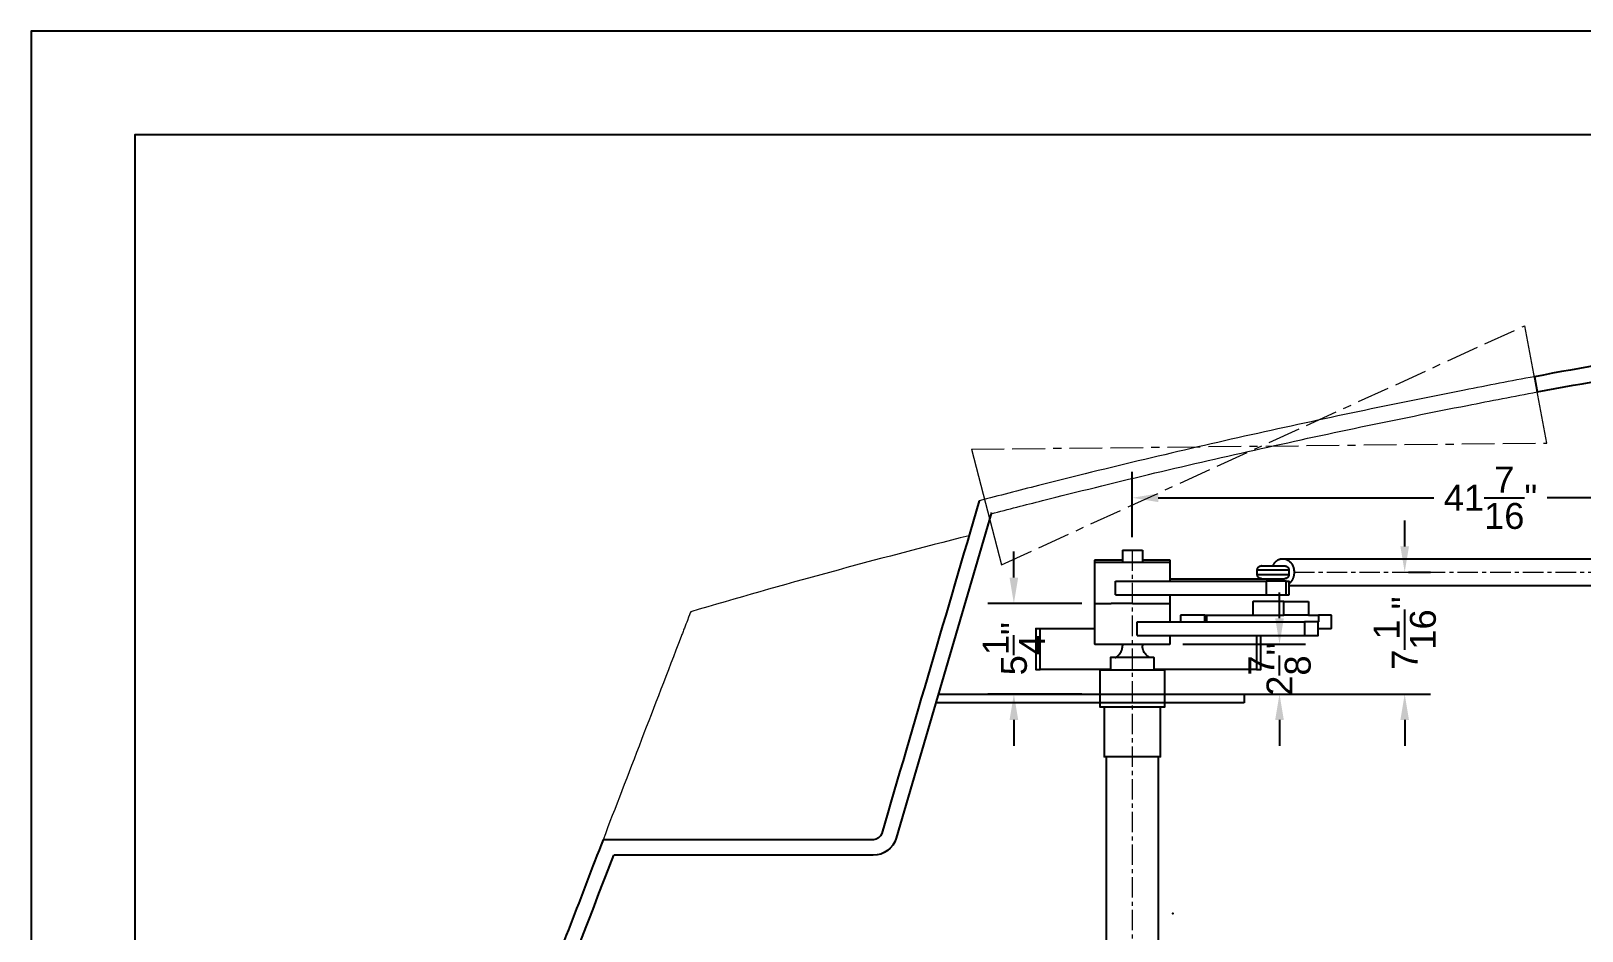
# Model space of a CAD drawing. Header units: inches. Extents: x 5516 to 5996, y -2506 to -2249.
# Drawn here: x 5518.3 to 5607.9, y -2455.7 to -2403.7 of the extents above; entities that cross this region are included whole.
import ezdxf

# ---------------------------------------------------------------- set-up
doc = ezdxf.new("R2010")
doc.units = ezdxf.units.IN
doc.header["$LTSCALE"] = 12
doc.header["$MEASUREMENT"] = 0
doc.linetypes.add('Border', pattern=[0.472441, 0.15748, -0.03937, 0.15748, -0.03937, 0.03937, -0.03937])
doc.linetypes.add('Center', pattern=[0.15748, 0.098425, -0.019685, 0.019685, -0.019685])
for name, color, linetype, true_color in [('Make2D$DEFPOINTS', 4, 'Continuous', 0x00ffff), ('Make2D$TEXT', 172, 'Continuous', 0x0000bf), ('Make2D$Visible$Curves', 18, 'Continuous', 0x000000), ('Make2D$Visible$DARK GREEN', 98, 'Continuous', 0x006300)]:
    doc.layers.add(name, color=color, linetype=linetype, true_color=true_color)
for name, color, linetype, lineweight, true_color in [('Make2D$Visible$centerlines', 251, 'Center', 13, 0x696969), ('Make2D$Visible$DARK GRAY LINES', 251, 'Continuous', 13, 0x696969), ('Make2D$Visible$phantom lines', 251, 'Border', 13, 0x696969)]:
    doc.layers.add(name, color=color, linetype=linetype, lineweight=lineweight, true_color=true_color)
doc.styles.add('Inch Fractional 1_ scale', font='arial.ttf')
doc.dimstyles.new('Inch Fractional 1_ scale', dxfattribs={"dimscale": 12, "dimtxt": 0.125, "dimasz": 0.125, "dimexe": 0.125, "dimexo": 0.0625, "dimgap": 0.0625, "dimtad": 0, "dimtoh": 1, "dimdec": 4, "dimzin": 1, "dimdsep": 46, "dimlunit": 5, "dimtxsty": 'Inch Fractional 1_ scale', "dimcen": 0.25, "dimadec": 1, "dimazin": 1, "dimtfac": 1, "dimtdec": 4, "dimtix": 1, "dimtofl": 0, "dimtmove": 1, "dimatfit": 3, "dimfxl": 1, "dimtolj": 1, "dimtzin": 1, "dimarcsym": 0})

# ---------------------------------------------------------------- blocks, each defined once
blk = doc.blocks.new('*D1')
at = {"layer": 'Defpoints', "color": 0}
for p in [(5597.156, -2434.983), (5597.691, -2434.983), (5588.409, -2442.02)]:
    blk.add_point(p, dxfattribs=at)
at = {"layer": 'Make2D$TEXT', "color": 0, "lineweight": -2}
for p, q in [((5597.691, -2433.483), (5597.691, -2431.983)), ((5597.906, -2434.983), (5599.191, -2434.983)), ((5589.159, -2442.02), (5599.191, -2442.02)), ((5597.691, -2443.52), (5597.691, -2445.02))]:
    blk.add_line(p, q, dxfattribs=at)
at = {"layer": 'Make2D$TEXT', "color": 0}
for points in [[(5597.441, -2433.483), (5597.941, -2433.483), (5597.691, -2434.983)], [(5597.941, -2443.52), (5597.441, -2443.52), (5597.691, -2442.02)]]:
    blk.add_solid(points, dxfattribs=at)
at = {"layer": 'Make2D$TEXT', "color": 0, "insert": (5597.691, -2438.501), "char_height": 1.5, "attachment_point": 5, "rotation": 90, "style": 'Inch Fractional 1_ scale'}
blk.add_mtext('\\A1;7{\\H1.000000x;\\S1/16;}"', dxfattribs=at)
blk = doc.blocks.new('*D2')
at = {"layer": 'Defpoints', "color": 0}
for p in [(5584.115, -2439.141), (5584.115, -2442.02), (5590.456, -2442.02)]:
    blk.add_point(p, dxfattribs=at)
at = {"layer": 'Make2D$TEXT', "color": 0, "lineweight": -2}
for p, q in [((5590.456, -2437.641), (5590.456, -2436.141)), ((5584.865, -2439.141), (5591.956, -2439.141)), ((5584.865, -2442.02), (5591.956, -2442.02)), ((5590.456, -2443.52), (5590.456, -2445.02))]:
    blk.add_line(p, q, dxfattribs=at)
at = {"layer": 'Make2D$TEXT', "color": 0}
for points in [[(5590.206, -2437.641), (5590.706, -2437.641), (5590.456, -2439.141)], [(5590.706, -2443.52), (5590.206, -2443.52), (5590.456, -2442.02)]]:
    blk.add_solid(points, dxfattribs=at)
at = {"layer": 'Make2D$TEXT', "color": 0, "insert": (5590.456, -2440.58), "char_height": 1.5, "attachment_point": 5, "rotation": 90, "style": 'Inch Fractional 1_ scale'}
blk.add_mtext('\\A1;2{\\H1.000000x;\\S7/8;}"', dxfattribs=at)
blk = doc.blocks.new('*D3')
at = {"layer": 'Defpoints', "color": 0}
for p in [(5579.784, -2436.785), (5575.102, -2442.02), (5579.784, -2442.02)]:
    blk.add_point(p, dxfattribs=at)
at = {"layer": 'Make2D$TEXT', "color": 0, "lineweight": -2}
for p, q in [((5575.102, -2435.285), (5575.102, -2433.785)), ((5579.034, -2436.785), (5573.602, -2436.785)), ((5579.034, -2442.02), (5573.602, -2442.02)), ((5575.102, -2443.52), (5575.102, -2445.02))]:
    blk.add_line(p, q, dxfattribs=at)
at = {"layer": 'Make2D$TEXT', "color": 0}
for points in [[(5574.852, -2435.285), (5575.352, -2435.285), (5575.102, -2436.785)], [(5575.352, -2443.52), (5574.852, -2443.52), (5575.102, -2442.02)]]:
    blk.add_solid(points, dxfattribs=at)
at = {"layer": 'Make2D$TEXT', "color": 0, "insert": (5575.102, -2439.402), "char_height": 1.5, "attachment_point": 5, "rotation": 90, "style": 'Inch Fractional 1_ scale'}
blk.add_mtext('\\A1;5{\\H1.000000x;\\S1/4;}"', dxfattribs=at)
blk = doc.blocks.new('*D5')
at = {"layer": 'Defpoints', "color": 0}
for p in [(5623.358, -2430.675), (5581.947, -2433.709), (5623.358, -2433.709)]:
    blk.add_point(p, dxfattribs=at)
at = {"layer": 'Make2D$TEXT', "color": 0, "lineweight": -2}
for p, q in [((5581.947, -2432.959), (5581.947, -2429.175)), ((5623.358, -2432.959), (5623.358, -2429.175)), ((5583.447, -2430.675), (5599.376, -2430.675)), ((5621.858, -2430.675), (5605.929, -2430.675))]:
    blk.add_line(p, q, dxfattribs=at)
at = {"layer": 'Make2D$TEXT', "color": 0}
for points in [[(5583.447, -2430.425), (5583.447, -2430.925), (5581.947, -2430.675)], [(5621.858, -2430.925), (5621.858, -2430.425), (5623.358, -2430.675)]]:
    blk.add_solid(points, dxfattribs=at)
at = {"layer": 'Make2D$TEXT', "color": 0, "insert": (5602.652, -2430.675), "char_height": 1.5, "attachment_point": 5, "style": 'Inch Fractional 1_ scale'}
blk.add_mtext('\\A1;41{\\H1.000000x;\\S7/16;}"', dxfattribs=at)

msp = doc.modelspace()

# ---------------------------------------------------------------- linework, layer by layer
at = {"layer": 'Make2D$DEFPOINTS'}
for points in [[(5650.29201, -2505.6956), (5650.29201, -2403.6956), (5518.29201, -2403.6956), (5518.29201, -2505.6956)], [(5644.29201, -2499.6956), (5644.29201, -2409.6956), (5524.29201, -2409.6956), (5524.29201, -2499.6956)]]:
    msp.add_lwpolyline(points, close=True, dxfattribs=at)
msp.add_point((5584.29201, -2454.6956), dxfattribs=at)
at = {"layer": 'Make2D$Visible$centerlines'}
msp.add_line((5591.29776, -2434.98278), (5631.2337, -2434.98278), dxfattribs=at)
msp.add_open_spline([(5581.94713, -2433.70942), (5581.94713, -2486.80195)], degree=1, dxfattribs=at)
at = {"layer": 'Make2D$Visible$Curves'}
for p, q in [((5605.18933, -2423.67606), (5605.35517, -2424.56065)), ((5573.8141, -2431.51898), (5568.29271, -2450.3502)), ((5588.40918, -2442.52018), (5570.5885, -2442.52018)), ((5570.73511, -2442.02018), (5588.40918, -2442.02018)), ((5588.40918, -2442.02018), (5588.40918, -2442.52018)), ((5566.98059, -2450.43833), (5551.35508, -2450.43833)), ((5566.97326, -2451.33833), (5551.97321, -2451.33833))]:
    msp.add_line(p, q, dxfattribs=at)
at = {"layer": 'Make2D$Visible$Curves', "extrusion": (0, 0, -1)}
for centre, radius, start in [((-5566.97326, -2449.96333), 1.375, 196.341344), ((-5566.98059, -2449.93833), 0.5, 196.3412556)]:
    msp.add_arc(centre, radius, start, 270, dxfattribs=at)
at = {"layer": 'Make2D$Visible$Curves'}
for points, degree, knots in [([(5633.00596, -2419.22114), (5630.6554, -2419.53744), (5624.15284, -2420.45188), (5614.87786, -2421.91973), (5607.96642, -2423.15529), (5605.1893, -2423.67594)], 3, [-286.57969636, -286.57969636, -286.57969636, -286.57969636, -103.97765407, 219.01755559, 436.459245, 436.459245, 436.459245, 436.459245]), ([(5605.35515, -2424.56053), (5608.12729, -2424.04081), (5610.90321, -2423.54456), (5617.81137, -2422.3667), (5621.94788, -2421.71206), (5628.43412, -2420.75868), (5630.77899, -2420.42893), (5633.12602, -2420.11311)], 3, [-366.14040474, -366.14040474, -366.14040474, -366.14040474, -357.57970807, -357.57970807, -344.86336124, -344.86336124, -337.67428206, -337.67428206, -337.67428206, -337.67428206]), ([(5580.95718, -2439.91356), (5580.95718, -2439.91356), (5580.97502, -2439.90572), (5581.04246, -2439.8661), (5581.09187, -2439.83429), (5581.2053, -2439.72555), (5581.26451, -2439.65104), (5581.33025, -2439.50935), (5581.34735, -2439.46039), (5581.36568, -2439.38156), (5581.37056, -2439.35347), (5581.3771, -2439.29665), (5581.37875, -2439.26799), (5581.37875, -2439.2393)], 3, [1.32177171, 1.32177171, 1.32177171, 1.32177171, 1.64678675, 1.64678675, 1.97401167, 1.97401167, 2.31118026, 2.31118026, 2.47114902, 2.47114902, 2.55713541, 2.55713541, 2.64311407, 2.64311407, 2.64311407, 2.64311407]), ([(5582.95718, -2439.91356), (5582.95718, -2439.91356), (5582.93935, -2439.90572), (5582.87191, -2439.8661), (5582.8225, -2439.83429), (5582.70906, -2439.72555), (5582.64986, -2439.65104), (5582.58412, -2439.50935), (5582.56702, -2439.46039), (5582.54869, -2439.38156), (5582.54381, -2439.35347), (5582.53727, -2439.29665), (5582.53562, -2439.26799), (5582.53562, -2439.2393)], 3, [0, 0, 0, 0, 0.32501504, 0.32501504, 0.65223996, 0.65223996, 0.98940855, 0.98940855, 1.14937731, 1.14937731, 1.2353637, 1.2353637, 1.32134236, 1.32134236, 1.32134236, 1.32134236]), ([(5580.06963, -2440.64069), (5580.06963, -2442.64069), (5580.06963, -2442.76569)], 1, [3, 3, 5, 5.125, 5.125]), ([(5583.82463, -2442.76569), (5583.82463, -2442.64069), (5583.82463, -2440.64069)], 1, [-0.125, -0.125, 0, 2, 2])]:
    msp.add_open_spline(points, degree=degree, knots=knots, dxfattribs=at)
for points, degree in [([(5573.09814, -2430.8508), (5571.21889, -2437.2602), (5569.33964, -2443.66961), (5567.46039, -2450.07901)], 3), ([(5581.37875, -2433.70942), (5581.37875, -2434.41513)], 1), ([(5582.53562, -2433.70942), (5582.53562, -2434.41599)], 1), ([(5581.37875, -2439.14069), (5581.37875, -2439.2393)], 1), ([(5582.53562, -2439.14069), (5582.53562, -2439.2393)], 1), ([(5580.69713, -2440.64069), (5580.69713, -2439.91356)], 1), ([(5583.19713, -2439.91356), (5583.19713, -2440.64069)], 1), ([(5580.32213, -2442.76569), (5580.32213, -2445.64069)], 1), ([(5583.57213, -2445.64069), (5583.57213, -2442.76569)], 1), ([(5580.44713, -2464.3028), (5580.44713, -2445.64069)], 1), ([(5583.44713, -2445.64069), (5583.44713, -2464.3028)], 1), ([(5551.35508, -2450.43833), (5550.11171, -2453.67136), (5548.85579, -2456.93694), (5547.50901, -2460.43826)], 3), ([(5548.33204, -2460.80496), (5549.54597, -2457.6495), (5550.75961, -2454.49392), (5551.97321, -2451.33833)], 3)]:
    msp.add_open_spline(points, degree=degree, dxfattribs=at)
for points, weights, knots in [([(5581.37875, -2433.70942), (5581.63862, -2433.70942), (5581.95718, -2433.70942), (5582.27575, -2433.70942), (5582.53562, -2433.70942)], [0.859647317933, 0.883427041137, 1, 0.883427041137, 0.859647317933], [4.08720422, 4.08720422, 4.08720422, 4.71238898, 4.71238898, 5.33757374, 5.33757374, 5.33757374]), ([(5583.19713, -2439.91356), (5583.19713, -2439.91356), (5581.94713, -2439.91356), (5580.69713, -2439.91356), (5580.69713, -2439.91356)], [1, 0.707106781187, 1, 0.707106781187, 1], [-6.28318531, -6.28318531, -6.28318531, -4.71238898, -4.71238898, -3.14159265, -3.14159265, -3.14159265]), ([(5583.82463, -2440.64069), (5583.82463, -2440.64069), (5581.94713, -2440.64069), (5580.06963, -2440.64069), (5580.06963, -2440.64069)], [1, 0.707106781187, 1, 0.707106781187, 1], [-11.01128225, -11.01128225, -11.01128225, -8.25846169, -8.25846169, -5.50564113, -5.50564113, -5.50564113]), ([(5580.06963, -2442.76569), (5580.06963, -2442.76569), (5581.94713, -2442.76569), (5583.82463, -2442.76569), (5583.82463, -2442.76569)], [1, 0.707106781187, 1, 0.707106781187, 1], [-5.50564113, -5.50564113, -5.50564113, -2.75282056, -2.75282056, 0, 0, 0]), ([(5583.57213, -2445.64069), (5583.57213, -2445.64069), (5581.94713, -2445.64069), (5580.32213, -2445.64069), (5580.32213, -2445.64069)], [1, 0.707106781187, 1, 0.707106781187, 1], [-9.42477796, -9.42477796, -9.42477796, -7.06858347, -7.06858347, -4.71238898, -4.71238898, -4.71238898])]:
    msp.add_rational_spline(points, weights, degree=2, knots=knots, dxfattribs=at)
at = {"layer": 'Make2D$Visible$DARK GRAY LINES'}
for p, q in [((5605.90798, -2427.50927), (5604.63652, -2420.72743)), ((5572.65038, -2427.86689), (5574.39562, -2434.54251))]:
    msp.add_line(p, q, dxfattribs=at)
for points, knots in [([(5605.1893, -2423.67594), (5603.8412, -2423.92868), (5598.37138, -2424.97733), (5588.80476, -2426.98038), (5579.46759, -2429.20357), (5574.24229, -2430.55073), (5573.09814, -2430.85079)], [436.459245, 436.459245, 436.459245, 436.459245, 542.01276526, 865.00797493, 1188.00318459, 1278.63025113, 1278.63025113, 1278.63025113, 1278.63025113]), ([(5573.79036, -2431.59995), (5574.77766, -2431.34223), (5575.76554, -2431.08812), (5580.82906, -2429.80459), (5584.91504, -2428.83171), (5593.10473, -2426.9996), (5597.20845, -2426.14037), (5602.66465, -2425.07064), (5604.00945, -2424.81282), (5605.35515, -2424.56053)], [-398.81352343, -398.81352343, -398.81352343, -398.81352343, -395.72874859, -395.72874859, -383.01240175, -383.01240175, -370.29605491, -370.29605491, -366.14040474, -366.14040474, -366.14040474, -366.14040474]), ([(5556.42072, -2437.26731), (5556.39904, -2437.32312), (5556.33409, -2437.49204), (5556.17795, -2437.89827), (5556.1184, -2438.05378), (5556.02588, -2438.29444), (5555.99438, -2438.37613), (5555.93122, -2438.54), (5555.89908, -2438.62409), (5555.86855, -2438.70289)], [0, 0, 0, 0, 26.43214091, 26.43214091, 39.64821136, 39.64821136, 46.25624659, 46.25624659, 52.84961206, 52.84961206, 52.84961206, 52.84961206]), ([(5555.86855, -2438.70289), (5555.06765, -2440.78539), (5554.30839, -2442.75954), (5552.80315, -2446.67325), (5552.06272, -2448.59842), (5551.35508, -2450.43833)], [52.84961206, 52.84961206, 52.84961206, 52.84961206, 207.92559404, 207.92559404, 374.89154045, 374.89154045, 374.89154045, 374.89154045])]:
    msp.add_open_spline(points, degree=3, knots=knots, dxfattribs=at)
msp.add_open_spline([(5572.51097, -2432.86624), (5567.11535, -2434.22971), (5561.7499, -2435.6949), (5556.42072, -2437.26731)], degree=3, dxfattribs=at)
at = {"layer": 'Make2D$Visible$DARK GREEN'}
for points, weights in [([(5580.72917, -2434.41628), (5579.78178, -2434.41628), (5579.78178, -2434.41628)], [1, 0.88387749154, 1]), ([(5580.15913, -2434.28298), (5579.78411, -2434.28298), (5579.78411, -2434.28298)], [1, 0.955722679462, 1]), ([(5581.37875, -2434.28298), (5580.60835, -2434.28298), (5580.15913, -2434.28298)], [0.854876442922, 0.867473035866, 1]), ([(5583.73747, -2434.41628), (5582.51951, -2434.41628), (5580.72917, -2434.41628)], [1, 0.707106781236, 1]), ([(5583.16743, -2434.28298), (5582.87551, -2434.28298), (5582.53562, -2434.28298)], [1, 0.936733412458, 0.900798704542]), ([(5584.11482, -2434.28298), (5584.11482, -2434.28298), (5583.16743, -2434.28298)], [1, 0.88387749154, 1]), ([(5584.11249, -2434.41628), (5584.11249, -2434.41628), (5583.73747, -2434.41628)], [1, 0.955722679461, 1]), ([(5590.07426, -2434.60778), (5590.25894, -2434.19538), (5590.64672, -2434.19538)], [0.871628520066, 0.802103984147, 1]), ([(5589.5696, -2434.85778), (5589.16928, -2434.85778), (5589.16928, -2434.85778)], [1, 0.883877289397, 1]), ([(5589.16928, -2435.10778), (5589.16928, -2435.10778), (5589.5696, -2435.10778)], [1, 0.883877289397, 1]), ([(5590.83373, -2435.49108), (5590.38591, -2435.49108), (5589.67573, -2435.49108)], [1, 0.750999334228, 1]), ([(5590.14951, -2435.49108), (5590.10621, -2435.42912), (5590.07426, -2435.35778)], [0.85504896559, 0.858752692202, 0.871628517996]), ([(5590.83373, -2435.49108), (5590.99055, -2435.49108), (5590.99055, -2435.49108)], [1, 0.955722679461, 1]), ([(5589.67573, -2436.27848), (5590.38591, -2436.27848), (5590.83373, -2436.27848)], [1, 0.750999334228, 1]), ([(5590.83373, -2436.27848), (5590.99055, -2436.27848), (5590.99055, -2436.27848)], [1, 0.955722679461, 1]), ([(5579.78178, -2436.77848), (5579.78178, -2436.77848), (5580.72917, -2436.77848)], [1, 0.88387749154, 1]), ([(5581.94947, -2436.77848), (5581.2812, -2436.77848), (5580.72917, -2436.77848)], [1, 0.886656008138, 0.861035866922]), ([(5581.94947, -2436.77848), (5583.0938, -2436.77848), (5583.73747, -2436.77848)], [0.861054136961, 0.82041038427, 1]), ([(5583.73747, -2436.77848), (5584.11249, -2436.77848), (5584.11249, -2436.77848)], [1, 0.955722679461, 1]), ([(5586.14357, -2437.45329), (5586.20295, -2437.45329), (5586.26202, -2437.45329)], [1, 0.999068767401, 1]), ([(5593.43297, -2437.45329), (5593.43297, -2437.45329), (5592.70059, -2437.45329)], [1, 0.742068089514, 1]), ([(5576.3786, -2438.24069), (5576.3786, -2438.24069), (5576.6286, -2438.24069)], [1, 0.707106781187, 1]), ([(5592.6975, -2437.85329), (5592.6975, -2437.85329), (5591.90789, -2437.85329)], [1, 0.750999334215, 1]), ([(5592.70059, -2438.24069), (5593.43297, -2438.24069), (5593.43297, -2438.24069)], [1, 0.742068089432, 1]), ([(5579.78411, -2439.14069), (5579.78411, -2439.14069), (5581.94947, -2439.14069)], [1, 0.707106781187, 1]), ([(5581.94947, -2439.14069), (5584.11482, -2439.14069), (5584.11482, -2439.14069)], [1, 0.707106781187, 1]), ([(5591.90789, -2438.64069), (5592.6975, -2438.64069), (5592.6975, -2438.64069)], [1, 0.750999334215, 1]), ([(5576.3786, -2440.60289), (5576.3786, -2440.60289), (5576.6286, -2440.60289)], [1, 0.707106781187, 1]), ([(5589.12073, -2440.60289), (5589.37073, -2440.60289), (5589.37073, -2440.60289)], [1, 0.707106781187, 1])]:
    msp.add_rational_spline(points, weights, degree=2, dxfattribs=at)
for points in [[(5579.78178, -2436.77848), (5579.78178, -2434.42262)], [(5579.78411, -2434.41491), (5579.78411, -2434.28298)], [(5584.11249, -2434.41628), (5584.11249, -2435.49108)], [(5584.11482, -2434.28298), (5584.11482, -2434.41234)], [(5590.64672, -2434.19538), (5630.58267, -2434.19538)], [(5580.96835, -2436.27848), (5580.96835, -2435.49108)], [(5580.96835, -2435.49108), (5589.67573, -2435.49108)], [(5584.11353, -2435.35778), (5589.41735, -2435.35778)], [(5589.16928, -2435.10778), (5589.16928, -2434.85778)], [(5589.67573, -2435.49108), (5589.67573, -2436.27848)], [(5590.83373, -2436.27848), (5590.83373, -2435.49108)], [(5590.99055, -2435.49108), (5590.99055, -2436.27848)], [(5590.99921, -2434.85778), (5590.99921, -2435.10778)], [(5580.96835, -2436.27848), (5589.67573, -2436.27848)], [(5584.11249, -2436.27848), (5584.11249, -2436.77848)], [(5630.58267, -2435.77018), (5590.99073, -2435.77018)], [(5579.78411, -2439.14069), (5579.78411, -2436.78476)], [(5584.11482, -2436.77848), (5584.11482, -2437.85329)], [(5584.74769, -2437.85329), (5584.74769, -2437.45329)], [(5586.14357, -2437.85329), (5586.14357, -2437.45329)], [(5586.26202, -2437.45329), (5588.92732, -2437.45329)], [(5586.26202, -2437.85329), (5586.26202, -2437.45329)], [(5588.92978, -2437.45329), (5588.92978, -2436.67072)], [(5590.71073, -2436.66588), (5592.12746, -2436.66588)], [(5590.71073, -2437.45329), (5590.71073, -2436.66588)], [(5592.12746, -2437.45329), (5590.71073, -2437.45329)], [(5592.12746, -2436.66588), (5592.12746, -2437.45329)], [(5592.12746, -2437.45329), (5592.70059, -2437.45329)], [(5592.70059, -2437.45329), (5592.70059, -2437.84878)], [(5593.43297, -2437.45329), (5593.43297, -2438.24069)], [(5576.3786, -2438.24069), (5576.3786, -2440.60289)], [(5576.6286, -2440.60289), (5576.6286, -2438.24069)], [(5576.6286, -2438.24069), (5579.78411, -2438.24069)], [(5582.22663, -2438.64069), (5582.22663, -2437.85329)], [(5582.22663, -2437.85329), (5591.90789, -2437.85329)], [(5591.90789, -2437.85329), (5591.90789, -2438.64069)], [(5592.6975, -2438.64069), (5592.6975, -2437.85329)], [(5592.70059, -2438.24069), (5592.69806, -2438.24069)], [(5582.22663, -2438.64069), (5591.90789, -2438.64069)], [(5584.11482, -2438.64069), (5584.11482, -2439.14069)], [(5589.12073, -2438.63988), (5589.12073, -2440.60289)], [(5589.37073, -2440.60289), (5589.37073, -2438.64069)], [(5580.7004, -2440.60289), (5576.6286, -2440.60289)], [(5589.12073, -2440.60289), (5583.20179, -2440.60289)]]:
    msp.add_open_spline(points, degree=1, dxfattribs=at)
for points, weights, degree, knots in [([(5589.16928, -2434.85778), (5589.16928, -2434.79248), (5589.19369, -2434.72982), (5589.24251, -2434.68101), (5589.26666, -2434.65685), (5589.29551, -2434.63791), (5589.32771, -2434.62516), (5589.41927, -2434.60778), (5589.41928, -2434.60778)], [0.861141517191, 0.777067346916, 0.735030261779, 0.735030261779, 0.735030261779, 0.735030261779, 0.735030261779, 0.735030261779, 0.735030261779], 3, [0, 0, 0, 0, 0.201435993, 0.201435993, 0.201435993, 0.395399753, 0.395399753, 0.398148279, 0.398148279, 0.398148279, 0.398148279]), ([(5589.41928, -2434.60778), (5589.41928, -2434.60778), (5590.08425, -2434.60778), (5590.74921, -2434.60778), (5590.74921, -2434.60778)], [1, 0.707106781187, 1, 0.707106781187, 1], 2, [36.62049748, 36.62049748, 36.62049748, 63.15124744, 63.15124744, 89.6819974, 89.6819974, 89.6819974]), ([(5590.64672, -2434.19538), (5591.29776, -2434.19538), (5591.29776, -2434.98278), (5591.29776, -2435.41792), (5590.99314, -2435.64946)], [1, 0.707106784298, 1, 0.813732448444, 0.864381280762], 2, [-94.24777961, -94.24777961, -94.24777961, -62.83185325, -62.83185325, -42.85266845, -42.85266845, -42.85266845]), ([(5590.74921, -2434.60778), (5590.77221, -2434.61217), (5590.81822, -2434.62095), (5590.87298, -2434.63791), (5590.90183, -2434.65685), (5590.92598, -2434.68101), (5590.9748, -2434.72982), (5590.99921, -2434.79248), (5590.99921, -2434.85778)], [1, 1, 1, 1, 1, 1, 1, 1.05719095842, 1.17157287525], 3, [0, 0, 0, 0, 0.079838444, 0.079838444, 0.196257238, 0.196257238, 0.196257238, 0.397693232, 0.397693232, 0.397693232, 0.397693232]), ([(5589.41928, -2435.35778), (5589.41927, -2435.35778), (5589.32772, -2435.34041), (5589.29551, -2435.32766), (5589.26666, -2435.30871), (5589.24251, -2435.28456), (5589.19369, -2435.23574), (5589.16928, -2435.17308), (5589.16928, -2435.10778)], [1, 1, 1, 1, 1, 1, 1, 1.05719095842, 1.17157287525], 3, [0, 0, 0, 0, 0.002776003, 0.002776003, 0.196752725, 0.196752725, 0.196752725, 0.398188719, 0.398188719, 0.398188719, 0.398188719]), ([(5589.41928, -2435.35778), (5589.41928, -2435.35778), (5590.08425, -2435.35778), (5590.74921, -2435.35778), (5590.74921, -2435.35778)], [1, 0.707106781187, 1, 0.707106781187, 1], 2, [-69.50250236, -69.50250236, -69.50250236, -42.9717524, -42.9717524, -16.44100244, -16.44100244, -16.44100244]), ([(5590.99921, -2434.85778), (5590.99921, -2434.85778), (5590.51219, -2434.85778), (5590.02517, -2434.85778), (5589.5696, -2434.85778)], [1, 0.856655959429, 1, 0.856655959429, 1], 2, [-89.6819974, -89.6819974, -89.6819974, -71.37174866, -71.37174866, -53.06149992, -53.06149992, -53.06149992]), ([(5589.5696, -2435.10778), (5590.02517, -2435.10778), (5590.51219, -2435.10778), (5590.99921, -2435.10778), (5590.99921, -2435.10778)], [1, 0.856655959429, 1, 0.856655959429, 1], 2, [53.06149992, 53.06149992, 53.06149992, 71.37174866, 71.37174866, 89.6819974, 89.6819974, 89.6819974]), ([(5590.99921, -2435.10778), (5590.99921, -2435.17308), (5590.9748, -2435.23574), (5590.92598, -2435.28456), (5590.90183, -2435.30871), (5590.87298, -2435.32766), (5590.81822, -2435.34462), (5590.77221, -2435.35339), (5590.74921, -2435.35778)], [0.861141517191, 0.777067346916, 0.735030261779, 0.735030261779, 0.735030261779, 0.735030261779, 0.735030261779, 0.735030261779, 0.735030261779], 3, [0, 0, 0, 0, 0.201435993, 0.201435993, 0.201435993, 0.317854788, 0.317854788, 0.397693232, 0.397693232, 0.397693232, 0.397693232]), ([(5586.14357, -2437.45329), (5585.56797, -2437.45329), (5585.15783, -2437.45329), (5584.74769, -2437.45329), (5584.74769, -2437.45329)], [1, 0.922420113354, 1, 0.922420113354, 1], 2, [0, 0, 0, 27.69519954, 27.69519954, 55.39039908, 55.39039908, 55.39039908]), ([(5590.71073, -2436.66588), (5590.60979, -2436.66588), (5589.76979, -2436.66588), (5588.92978, -2436.66588), (5588.92978, -2436.66588)], [1, 0.728039686549, 1, 0.728039686549, 1], 2, [-71.31415324, -71.31415324, -71.31415324, -37.02179562, -37.02179562, -2.72943801, -2.72943801, -2.72943801]), ([(5588.92978, -2437.45329), (5588.92978, -2437.45329), (5589.76979, -2437.45329), (5590.60979, -2437.45329), (5590.71073, -2437.45329)], [1, 0.7280396865, 1, 0.7280396865, 1], 2, [-68.58471524, -68.58471524, -68.58471524, -34.29235762, -34.29235762, 0, 0, 0])]:
    msp.add_rational_spline(points, weights, degree=degree, knots=knots, dxfattribs=at)
at = {"layer": 'Make2D$Visible$phantom lines'}
for p, q in [((5574.39562, -2434.54251), (5604.63652, -2420.72743)), ((5572.65038, -2427.86689), (5605.90798, -2427.50927))]:
    msp.add_line(p, q, dxfattribs=at)

# ---------------------------------------------------------------- dimensions: what is measured, and where the dimension line sits
at = {"layer": 'Make2D$TEXT'}
dim = msp.add_linear_dim(base=(5623.3577813, -2430.6747169), p1=(5581.9471312, -2433.709424), p2=(5623.3577813, -2433.709424), text='<>"', dimstyle='Inch Fractional 1_ scale', override={"dimscale": 12, "dimtih": 0, "dimtoh": 0, "dimlfac": 1, "dimsah": 0}, dxfattribs=at)
dim.commit()
dim.dimension.update_dxf_attribs({"geometry": '*D5', "text_midpoint": (5602.6524562, -2430.6747169)})
for base, p1, p2, picture, middle in [((5597.69051, -2434.98278), (5588.40918, -2442.02018), (5597.1563, -2434.98278), '*D1', (5597.69051, -2438.50148)), ((5575.1024, -2442.02018), (5579.78411, -2436.78476), (5579.78411, -2442.02018), '*D3', (5575.1024, -2439.40247)), ((5590.45605, -2442.02018), (5584.11482, -2439.14069), (5584.11482, -2442.02018), '*D2', (5590.45605, -2440.58044))]:
    dim = msp.add_linear_dim(base=base, p1=p1, p2=p2, angle=90, text='<>"', dimstyle='Inch Fractional 1_ scale', override={"dimscale": 12, "dimtih": 0, "dimtoh": 0, "dimlfac": 1, "dimsah": 0}, dxfattribs=at)
    dim.commit()
    dim.dimension.update_dxf_attribs({"geometry": picture, "text_midpoint": middle})

doc.saveas('drawing.dxf')
